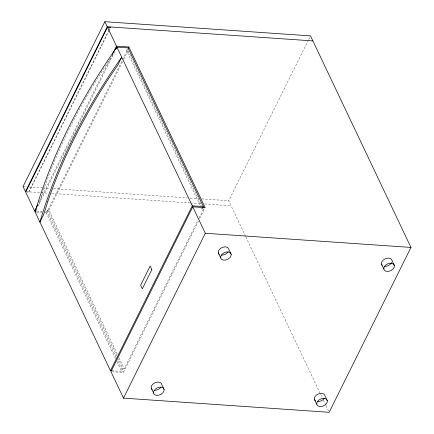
<?xml version="1.0" encoding="UTF-8"?>
<svg xmlns="http://www.w3.org/2000/svg" width="434" height="434" viewBox="0 0 434 434"><rect width="100%" height="100%" fill="white"/><g stroke="black" fill="none" stroke-linecap="round" stroke-linejoin="round"><path stroke-width="0.33" stroke-dasharray="2.17 1.63" d="M38.886 204.425L43.085 191.226A675.326 449.244 -25.4 0 1 91.341 88.552M109.005 29.995L28.704 191.828L28.942 192.333L26.984 192.197M109.308 29.387L110.507 26.962M28.942 192.333L108.641 31.709M108.945 31.102L110.448 28.074M39.158 201.902L110.437 58.254M37.834 206.546L114.619 51.803M115.482 358.62L46.226 212.768L47.588 210.018L48.896 210.11L117.283 354.133M200.269 205.656L126.668 50.648L128.03 47.903M116.095 357.263L47.051 211.852L122.242 60.321M122.54 59.713L127.656 49.411M48.896 210.11L122.562 61.65M123.761 59.225L127.97 50.74L126.668 50.648M111.771 370.761L121.569 371.439L122.93 368.688L118.292 358.923M199.103 217.895L203.313 209.41L202.011 209.318L202.824 207.669M122.93 368.688L124.238 368.781L197.904 220.315M112.254 371.77L123.348 372.535L198.539 221.004M199.743 218.579L204.853 208.277M245.59 236.329L228.691 200.741L308.39 40.118M308.693 39.51L310.494 35.876M112.791 55.281L104.431 67.601A675.326 449.244 -25.4 0 0 91.693 87.972M23.045 186.566L26.431 186.799M29.138 186.983L41.989 187.873M42.662 187.917L50.105 188.432M53.49 188.665L187.428 197.899M190.135 198.083L198.251 198.642M201.631 198.875L228.691 200.741M26.094 191.649L40.172 192.62M40.845 192.663L48.266 193.179M51.641 193.407L189.935 202.944M190.607 202.987L200.725 203.687M204.772 203.964L231.083 205.776M36.608 211.13L42.483 211.537M45.744 211.759L47.051 211.852M36.434 212.096L41.653 212.454M44.919 212.676L46.226 212.768M245.877 236.937L320.444 393.969M320.731 394.582L322.185 397.636M323.346 400.077L325.663 404.965M325.956 405.578L329.146 412.3M127.97 50.74L201.577 205.749M202.732 208.19L203.313 209.41M201.43 208.098L202.011 209.318M119.019 357.795L124.238 368.781M47.588 210.018L116.844 355.875M117.836 360.925L123.348 372.535M116.93 361.674L121.569 371.439"/><path stroke-width="0.65" d="M104.854 21.7L23.045 186.566L25.438 191.606L107.247 26.74L104.854 21.7L310.494 35.876L410.955 247.434L329.146 412.3L123.506 398.124L110.947 371.683L192.75 206.812L205.157 207.669L128.86 46.986L116.453 46.129L107.486 27.239L110.746 27.467L110.507 26.962M107.486 27.239L25.677 192.105L34.649 210.995L35.951 211.087M34.649 210.995L37.655 204.935M112.243 54.613L116.453 46.129M111.771 370.761L110.469 370.674L35.127 212.004L36.331 209.579M115.732 49.563L116.93 47.138L128.03 47.903L203.372 206.573L202.824 207.669M128.258 48.196L128.86 46.986M151.873 269.557L142.292 288.789L140.621 285.263L150.164 266.031L151.835 269.557M110.469 370.674L192.273 205.808L116.93 47.138A676.818 450.237 -25.4 0 0 35.127 212.004M123.506 398.124L205.309 233.259L192.75 206.812M107.247 26.74L312.887 40.91M192.273 205.808L203.372 206.573M205.309 233.259L410.955 247.434M394.376 265.516A5.599 3.727 -25.4 0 0 385.897 264.93A5.599 3.727 -25.4 0 0 387.068 271.407A5.599 3.727 -25.4 0 0 394.376 265.516L391.989 260.476A5.599 3.727 -25.4 0 0 385.137 258.876A5.599 3.727 -25.4 0 0 382.012 265.19M381.459 264.013L383.851 269.053M327.296 400.707A5.599 3.727 -25.4 0 0 318.816 400.121A5.599 3.727 -25.4 0 0 319.988 406.593A5.599 3.727 -25.4 0 0 327.296 400.707L324.903 395.667A5.599 3.727 -25.4 0 0 317.628 394.284A5.599 3.727 -25.4 0 0 315.426 400.837M314.379 399.204L316.771 404.244M231.17 254.264A5.599 3.727 -25.4 0 0 222.691 253.678A5.599 3.727 -25.4 0 0 223.863 260.156A5.599 3.727 -25.4 0 0 231.17 254.264L228.778 249.23A5.599 3.727 -25.4 0 0 221.497 247.841A5.599 3.727 -25.4 0 0 219.295 254.395M218.253 252.767L220.646 257.801M164.09 389.455A5.599 3.727 -25.4 0 0 155.605 388.869A5.599 3.727 -25.4 0 0 156.782 395.347A5.599 3.727 -25.4 0 0 164.09 389.455L161.698 384.416A5.599 3.727 -25.4 0 0 154.417 383.032A5.599 3.727 -25.4 0 0 152.215 389.586M151.173 387.953L153.565 392.992M324.236 398.298A5.599 3.727 -25.4 0 1 317.596 401.559M391.62 262.586A5.599 3.727 -25.4 0 1 384.676 266.368M161.025 387.052A5.599 3.727 -25.4 0 1 154.39 390.307M228.11 251.861A5.599 3.727 -25.4 0 1 221.47 255.116M47.87 201.3L43.671 214.499L39.912 222.078A676.818 450.237 -25.4 0 1 121.715 57.212L117.956 64.791L109.216 77.675A675.326 449.244 -25.4 0 0 47.87 201.3"/></g></svg>
